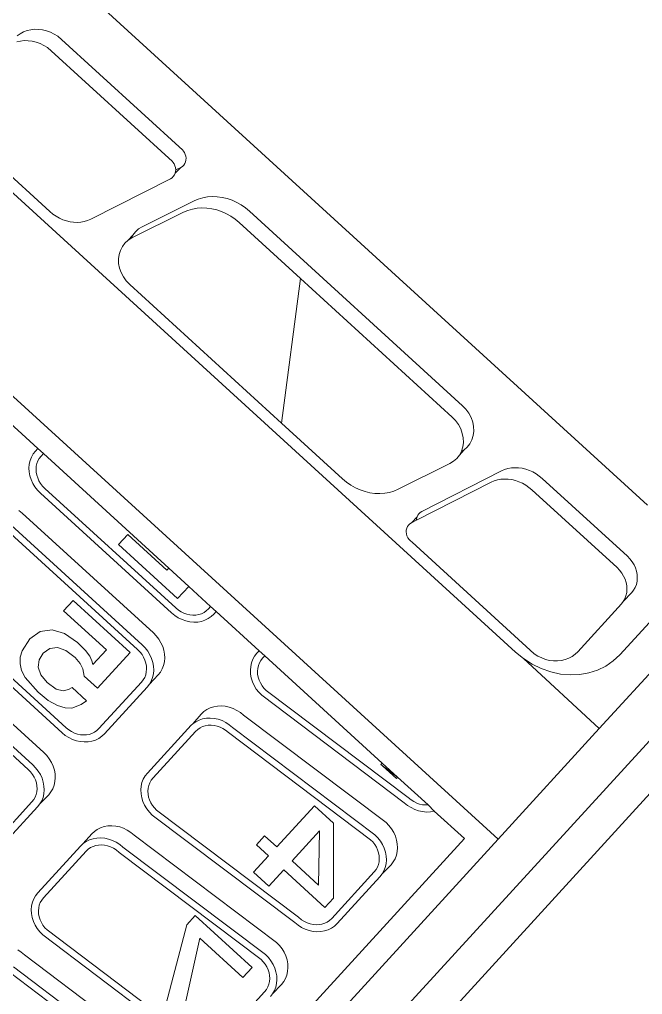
# Model space of a CAD drawing. Header units: metres. Extents: x 750 to 3116, y -341 to 1465.
# Drawn here: x 1563.04196 to 1563.07353, y 34.7967 to 34.84616 of the extents above; entities that cross this region are included whole.
import ezdxf

# ---------------------------------------------------------------- set-up
doc = ezdxf.new("R2010")
doc.units = ezdxf.units.M
doc.layers.add('Furniture', color=44, linetype='Continuous', lineweight=5)

# ---------------------------------------------------------------- blocks, each defined once
blk = doc.blocks.new('Shop counter')
at = {"layer": 'Furniture'}
for p, q in [((11493453.182913, 4446048.153445), (11493453.085631, 4446048.153456)), ((11493453.075185, 4446048.151632), (11493453.181343, 4446048.151632)), ((11493453.075198, 4446048.149341), (11493453.106918, 4446048.149341)), ((11493453.106918, 4446048.149341), (11493453.106918, 4446048.100417)), ((11493453.106918, 4446048.149341), (11493453.114523, 4446048.149341)), ((11493453.114523, 4446048.149341), (11493453.114552, 4446048.144114)), ((11493453.114523, 4446048.149341), (11493453.15628, 4446048.149341)), ((11493453.10581, 4446048.148062), (11493453.075195, 4446048.148062)), ((11493453.10581, 4446048.148062), (11493453.105782, 4446048.14599)), ((11493453.117529, 4446048.147552), (11493453.117086, 4446048.14745)), ((11493453.117981, 4446048.147586), (11493453.117529, 4446048.147552)), ((11493453.117981, 4446048.147586), (11493453.15628, 4446048.147586)), ((11493453.116657, 4446048.147282), (11493453.116252, 4446048.147051)), ((11493453.117086, 4446048.14745), (11493453.116657, 4446048.147282)), ((11493453.115876, 4446048.146761), (11493453.115536, 4446048.146417)), ((11493453.116252, 4446048.147051), (11493453.115876, 4446048.146761)), ((11493453.09324, 4446048.146208), (11493453.093424, 4446048.146194)), ((11493453.093424, 4446048.146194), (11493453.094073, 4446048.146208)), ((11493453.093424, 4446048.146194), (11493453.093604, 4446048.146152)), ((11493453.093604, 4446048.146152), (11493453.093778, 4446048.146084)), ((11493453.093778, 4446048.146084), (11493453.093943, 4446048.14599)), ((11493453.094073, 4446048.146208), (11493453.094257, 4446048.146194)), ((11493453.094257, 4446048.146194), (11493453.094437, 4446048.146152)), ((11493453.094437, 4446048.146152), (11493453.094611, 4446048.146084)), ((11493453.094611, 4446048.146084), (11493453.094776, 4446048.14599)), ((11493453.097552, 4446048.14599), (11493453.097717, 4446048.146084)), ((11493453.097717, 4446048.146084), (11493453.097891, 4446048.146152)), ((11493453.097891, 4446048.146152), (11493453.098072, 4446048.146194)), ((11493453.098072, 4446048.146194), (11493453.098255, 4446048.146208)), ((11493453.098255, 4446048.146208), (11493453.10147, 4446048.146208)), ((11493453.10147, 4446048.146208), (11493453.101654, 4446048.146194)), ((11493453.101654, 4446048.146194), (11493453.102304, 4446048.146208)), ((11493453.101654, 4446048.146194), (11493453.101834, 4446048.146152)), ((11493453.101834, 4446048.146152), (11493453.102009, 4446048.146084)), ((11493453.102009, 4446048.146084), (11493453.102174, 4446048.14599)), ((11493453.102304, 4446048.146208), (11493453.102487, 4446048.146194)), ((11493453.102487, 4446048.146194), (11493453.102668, 4446048.146152)), ((11493453.102668, 4446048.146152), (11493453.102842, 4446048.146084)), ((11493453.102842, 4446048.146084), (11493453.103007, 4446048.14599)), ((11493453.115536, 4446048.146417), (11493453.115237, 4446048.146024)), ((11493453.090036, 4446048.145825), (11493453.093229, 4446048.145825)), ((11493453.09338, 4446048.145813), (11493453.093229, 4446048.145825)), ((11493453.093518, 4446048.145782), (11493453.09338, 4446048.145813)), ((11493453.093651, 4446048.14573), (11493453.093518, 4446048.145782)), ((11493453.093777, 4446048.145658), (11493453.093651, 4446048.14573)), ((11493453.093894, 4446048.145568), (11493453.093777, 4446048.145658)), ((11493453.093943, 4446048.14599), (11493453.094096, 4446048.145872)), ((11493453.094096, 4446048.145872), (11493453.094234, 4446048.145732)), ((11493453.094234, 4446048.145732), (11493453.094356, 4446048.145572)), ((11493453.094776, 4446048.14599), (11493453.094929, 4446048.145872)), ((11493453.094929, 4446048.145872), (11493453.095068, 4446048.145732)), ((11493453.095068, 4446048.145732), (11493453.095189, 4446048.145572)), ((11493453.097139, 4446048.145572), (11493453.097261, 4446048.145732)), ((11493453.097261, 4446048.145732), (11493453.097399, 4446048.145872)), ((11493453.097399, 4446048.145872), (11493453.097552, 4446048.14599)), ((11493453.097718, 4446048.145658), (11493453.097601, 4446048.145568)), ((11493453.097844, 4446048.14573), (11493453.097718, 4446048.145658)), ((11493453.097977, 4446048.145782), (11493453.097844, 4446048.14573)), ((11493453.098115, 4446048.145813), (11493453.097977, 4446048.145782)), ((11493453.098266, 4446048.145825), (11493453.098115, 4446048.145813)), ((11493453.10146, 4446048.145825), (11493453.098266, 4446048.145825)), ((11493453.101611, 4446048.145813), (11493453.10146, 4446048.145825)), ((11493453.101748, 4446048.145782), (11493453.101611, 4446048.145813)), ((11493453.101881, 4446048.14573), (11493453.101748, 4446048.145782)), ((11493453.102007, 4446048.145658), (11493453.101881, 4446048.14573)), ((11493453.102124, 4446048.145568), (11493453.102007, 4446048.145658)), ((11493453.102174, 4446048.14599), (11493453.102326, 4446048.145872)), ((11493453.102326, 4446048.145872), (11493453.102465, 4446048.145732)), ((11493453.102465, 4446048.145732), (11493453.102586, 4446048.145572)), ((11493453.103007, 4446048.14599), (11493453.10316, 4446048.145872)), ((11493453.10316, 4446048.145872), (11493453.103298, 4446048.145732)), ((11493453.103298, 4446048.145732), (11493453.103419, 4446048.145572)), ((11493453.10537, 4446048.145572), (11493453.105491, 4446048.145732)), ((11493453.105491, 4446048.145732), (11493453.10563, 4446048.145872)), ((11493453.10563, 4446048.145872), (11493453.105782, 4446048.14599)), ((11493453.105782, 4446048.14599), (11493453.10581, 4446048.146006)), ((11493453.105782, 4446048.14599), (11493453.10581, 4446048.145546)), ((11493453.114986, 4446048.14559), (11493453.114786, 4446048.145121)), ((11493453.115237, 4446048.146024), (11493453.114986, 4446048.14559)), ((11493453.11578, 4446048.145596), (11493453.115631, 4446048.145466)), ((11493453.115941, 4446048.145706), (11493453.11578, 4446048.145596)), ((11493453.116112, 4446048.145792), (11493453.115941, 4446048.145706)), ((11493453.116291, 4446048.145855), (11493453.116112, 4446048.145792)), ((11493453.116475, 4446048.145893), (11493453.116291, 4446048.145855)), ((11493453.116661, 4446048.145906), (11493453.116475, 4446048.145893)), ((11493453.116661, 4446048.145906), (11493453.119943, 4446048.145906)), ((11493453.119943, 4446048.145906), (11493453.120101, 4446048.145894)), ((11493453.120721, 4446048.145906), (11493453.120101, 4446048.145894)), ((11493453.120101, 4446048.145894), (11493453.120258, 4446048.145858)), ((11493453.120258, 4446048.145858), (11493453.120408, 4446048.145799)), ((11493453.120408, 4446048.145799), (11493453.120551, 4446048.145717)), ((11493453.120551, 4446048.145717), (11493453.120684, 4446048.145615)), ((11493453.120684, 4446048.145615), (11493453.120803, 4446048.145494)), ((11493453.120721, 4446048.145906), (11493453.12088, 4446048.145894)), ((11493453.12088, 4446048.145894), (11493453.121036, 4446048.145858)), ((11493453.121036, 4446048.145858), (11493453.121187, 4446048.145799)), ((11493453.121187, 4446048.145799), (11493453.12133, 4446048.145717)), ((11493453.12133, 4446048.145717), (11493453.121462, 4446048.145615)), ((11493453.121462, 4446048.145615), (11493453.121582, 4446048.145494)), ((11493453.093999, 4446048.145461), (11493453.093894, 4446048.145568)), ((11493453.094092, 4446048.145339), (11493453.093999, 4446048.145461)), ((11493453.09417, 4446048.145204), (11493453.094092, 4446048.145339)), ((11493453.094232, 4446048.145059), (11493453.09417, 4446048.145204)), ((11493453.094356, 4446048.145572), (11493453.094458, 4446048.145396)), ((11493453.094458, 4446048.145396), (11493453.094539, 4446048.145205)), ((11493453.094539, 4446048.145205), (11493453.094598, 4446048.145004)), ((11493453.095189, 4446048.145572), (11493453.095291, 4446048.145396)), ((11493453.095291, 4446048.145396), (11493453.095372, 4446048.145205)), ((11493453.095372, 4446048.145205), (11493453.095432, 4446048.145004)), ((11493453.096897, 4446048.145004), (11493453.096956, 4446048.145205)), ((11493453.096956, 4446048.145205), (11493453.097037, 4446048.145396)), ((11493453.097037, 4446048.145396), (11493453.097139, 4446048.145572)), ((11493453.097325, 4446048.145204), (11493453.097263, 4446048.145059)), ((11493453.097403, 4446048.145339), (11493453.097325, 4446048.145204)), ((11493453.097496, 4446048.145461), (11493453.097403, 4446048.145339)), ((11493453.097601, 4446048.145568), (11493453.097496, 4446048.145461)), ((11493453.098446, 4446048.145201), (11493453.099092, 4446048.145201)), ((11493453.098446, 4446048.142377), (11493453.098446, 4446048.145201)), ((11493453.099092, 4446048.145201), (11493453.101899, 4446048.142634)), ((11493453.10223, 4446048.145461), (11493453.102124, 4446048.145568)), ((11493453.102322, 4446048.145339), (11493453.10223, 4446048.145461)), ((11493453.1024, 4446048.145204), (11493453.102322, 4446048.145339)), ((11493453.102463, 4446048.145059), (11493453.1024, 4446048.145204)), ((11493453.102586, 4446048.145572), (11493453.102688, 4446048.145396)), ((11493453.102688, 4446048.145396), (11493453.10277, 4446048.145205)), ((11493453.10277, 4446048.145205), (11493453.102829, 4446048.145004)), ((11493453.103419, 4446048.145572), (11493453.103522, 4446048.145396)), ((11493453.103522, 4446048.145396), (11493453.103603, 4446048.145205)), ((11493453.103603, 4446048.145205), (11493453.103662, 4446048.145004)), ((11493453.105127, 4446048.145004), (11493453.105186, 4446048.145205)), ((11493453.105186, 4446048.145205), (11493453.105268, 4446048.145396)), ((11493453.105268, 4446048.145396), (11493453.10537, 4446048.145572)), ((11493453.105556, 4446048.145204), (11493453.105493, 4446048.145059)), ((11493453.105634, 4446048.145339), (11493453.105556, 4446048.145204)), ((11493453.105726, 4446048.145461), (11493453.105634, 4446048.145339)), ((11493453.10581, 4446048.145546), (11493453.105726, 4446048.145461)), ((11493453.10581, 4446048.145546), (11493453.10581, 4446048.14346)), ((11493453.114786, 4446048.145121), (11493453.114641, 4446048.144627)), ((11493453.115379, 4446048.145149), (11493453.115278, 4446048.144967)), ((11493453.115497, 4446048.145316), (11493453.115379, 4446048.145149)), ((11493453.115631, 4446048.145466), (11493453.115497, 4446048.145316)), ((11493453.120803, 4446048.145494), (11493453.120908, 4446048.145356)), ((11493453.120908, 4446048.145356), (11493453.120997, 4446048.145203)), ((11493453.120997, 4446048.145203), (11493453.121067, 4446048.145038)), ((11493453.121582, 4446048.145494), (11493453.121687, 4446048.145356)), ((11493453.121687, 4446048.145356), (11493453.121776, 4446048.145203)), ((11493453.121776, 4446048.145203), (11493453.121846, 4446048.145038)), ((11493453.085236, 4446048.135611), (11493453.086083, 4446048.144592)), ((11493453.086416, 4446048.144584), (11493453.085567, 4446048.135578)), ((11493453.087249, 4446048.144584), (11493453.0864, 4446048.135578)), ((11493453.087769, 4446048.135578), (11493453.088618, 4446048.144584)), ((11493453.093467, 4446048.135611), (11493453.094313, 4446048.144592)), ((11493453.094646, 4446048.144584), (11493453.093797, 4446048.135578)), ((11493453.094277, 4446048.144905), (11493453.094232, 4446048.145059)), ((11493453.094305, 4446048.144746), (11493453.094277, 4446048.144905)), ((11493453.094313, 4446048.144592), (11493453.094305, 4446048.144746)), ((11493453.094598, 4446048.145004), (11493453.094634, 4446048.144796)), ((11493453.095479, 4446048.144584), (11493453.094631, 4446048.135578)), ((11493453.094634, 4446048.144796), (11493453.094646, 4446048.144584)), ((11493453.095432, 4446048.145004), (11493453.095467, 4446048.144796)), ((11493453.095467, 4446048.144796), (11493453.095479, 4446048.144584)), ((11493453.096, 4446048.135578), (11493453.096849, 4446048.144584)), ((11493453.096849, 4446048.144584), (11493453.096861, 4446048.144796)), ((11493453.096861, 4446048.144796), (11493453.096897, 4446048.145004)), ((11493453.09719, 4446048.144746), (11493453.097179, 4446048.144551)), ((11493453.097218, 4446048.144905), (11493453.09719, 4446048.144746)), ((11493453.097263, 4446048.145059), (11493453.097218, 4446048.144905)), ((11493453.101697, 4446048.135611), (11493453.102544, 4446048.144592)), ((11493453.102877, 4446048.144584), (11493453.102028, 4446048.135578)), ((11493453.102508, 4446048.144905), (11493453.102463, 4446048.145059)), ((11493453.102535, 4446048.144746), (11493453.102508, 4446048.144905)), ((11493453.102544, 4446048.144592), (11493453.102535, 4446048.144746)), ((11493453.102829, 4446048.145004), (11493453.102865, 4446048.144796)), ((11493453.10371, 4446048.144584), (11493453.102861, 4446048.135578)), ((11493453.102865, 4446048.144796), (11493453.102877, 4446048.144584)), ((11493453.103662, 4446048.145004), (11493453.103698, 4446048.144796)), ((11493453.103698, 4446048.144796), (11493453.10371, 4446048.144584)), ((11493453.10423, 4446048.135578), (11493453.105079, 4446048.144584)), ((11493453.105079, 4446048.144584), (11493453.105091, 4446048.144796)), ((11493453.105091, 4446048.144796), (11493453.105127, 4446048.145004)), ((11493453.105421, 4446048.144746), (11493453.10541, 4446048.144551)), ((11493453.105448, 4446048.144905), (11493453.105421, 4446048.144746)), ((11493453.105493, 4446048.145059), (11493453.105448, 4446048.144905)), ((11493453.114641, 4446048.144627), (11493453.114552, 4446048.144114)), ((11493453.115197, 4446048.144773), (11493453.115136, 4446048.144569)), ((11493453.115278, 4446048.144967), (11493453.115197, 4446048.144773)), ((11493453.121067, 4446048.145038), (11493453.121118, 4446048.144864)), ((11493453.121118, 4446048.144864), (11493453.12115, 4446048.144684)), ((11493453.12115, 4446048.144684), (11493453.12116, 4446048.1445)), ((11493453.121846, 4446048.145038), (11493453.121897, 4446048.144864)), ((11493453.121897, 4446048.144864), (11493453.121928, 4446048.144684)), ((11493453.121928, 4446048.144684), (11493453.121939, 4446048.1445)), ((11493453.088949, 4446048.144551), (11493453.088102, 4446048.135569)), ((11493453.093014, 4446048.141564), (11493453.093014, 4446048.144527)), ((11493453.093014, 4446048.144527), (11493453.093702, 4446048.144527)), ((11493453.093702, 4446048.144527), (11493453.093702, 4446048.140623)), ((11493453.097179, 4446048.144551), (11493453.096333, 4446048.135569)), ((11493453.101136, 4446048.142377), (11493453.099061, 4446048.144186)), ((11493453.099061, 4446048.144186), (11493453.099061, 4446048.142377)), ((11493453.10541, 4446048.144551), (11493453.104563, 4446048.135569)), ((11493453.114552, 4446048.144114), (11493453.114523, 4446048.143593)), ((11493453.115136, 4446048.144569), (11493453.115097, 4446048.144358)), ((11493453.115097, 4446048.135964), (11493453.115097, 4446048.144358)), ((11493453.12116, 4446048.1445), (11493453.12116, 4446048.138655)), ((11493453.121939, 4446048.1445), (11493453.121939, 4446048.138655)), ((11493453.089127, 4446048.143804), (11493453.093014, 4446048.141564)), ((11493453.105716, 4446048.14346), (11493453.10581, 4446048.14346)), ((11493453.105716, 4446048.1425), (11493453.10581, 4446048.14346)), ((11493453.105716, 4446048.1425), (11493453.105716, 4446048.14346)), ((11493453.10581, 4446048.14346), (11493453.10581, 4446048.142397)), ((11493453.114523, 4446048.143593), (11493453.114523, 4446048.106165)), ((11493453.124542, 4446048.143508), (11493453.124542, 4446048.10625)), ((11493453.089127, 4446048.142702), (11493453.093079, 4446048.140623)), ((11493453.101899, 4446048.142634), (11493453.101899, 4446048.141326)), ((11493453.097324, 4446048.142377), (11493453.098446, 4446048.142377)), ((11493453.097324, 4446048.141326), (11493453.097324, 4446048.142377)), ((11493453.099061, 4446048.142377), (11493453.101136, 4446048.142377)), ((11493453.105716, 4446048.142397), (11493453.105716, 4446048.1425)), ((11493453.10581, 4446048.142397), (11493453.105716, 4446048.142397)), ((11493453.10581, 4446048.142397), (11493453.10581, 4446048.134337)), ((11493453.098446, 4446048.141326), (11493453.097324, 4446048.141326)), ((11493453.098446, 4446048.140494), (11493453.098446, 4446048.141326)), ((11493453.101899, 4446048.141326), (11493453.099061, 4446048.141326)), ((11493453.099061, 4446048.141326), (11493453.099061, 4446048.140494)), ((11493453.093702, 4446048.140623), (11493453.093079, 4446048.140623)), ((11493453.099061, 4446048.140494), (11493453.098446, 4446048.140494)), ((11493453.12116, 4446048.138655), (11493453.121151, 4446048.138459)), ((11493453.121939, 4446048.138655), (11493453.12193, 4446048.138459)), ((11493453.121125, 4446048.138265), (11493453.121081, 4446048.138076)), ((11493453.121151, 4446048.138459), (11493453.121125, 4446048.138265)), ((11493453.121904, 4446048.138265), (11493453.12186, 4446048.138076)), ((11493453.12193, 4446048.138459), (11493453.121904, 4446048.138265)), ((11493453.120944, 4446048.137718), (11493453.120853, 4446048.137553)), ((11493453.121021, 4446048.137893), (11493453.120944, 4446048.137718)), ((11493453.121081, 4446048.138076), (11493453.121021, 4446048.137893)), ((11493453.121723, 4446048.137718), (11493453.121631, 4446048.137553)), ((11493453.1218, 4446048.137893), (11493453.121723, 4446048.137718)), ((11493453.12186, 4446048.138076), (11493453.1218, 4446048.137893)), ((11493453.120627, 4446048.137261), (11493453.120496, 4446048.137137)), ((11493453.120747, 4446048.1374), (11493453.120627, 4446048.137261)), ((11493453.120853, 4446048.137553), (11493453.120747, 4446048.1374)), ((11493453.121406, 4446048.137261), (11493453.121275, 4446048.137137)), ((11493453.121525, 4446048.1374), (11493453.121406, 4446048.137261)), ((11493453.121631, 4446048.137553), (11493453.121525, 4446048.1374)), ((11493453.116077, 4446048.135378), (11493453.120046, 4446048.136866)), ((11493453.116583, 4446048.135275), (11493453.120825, 4446048.136866)), ((11493453.120204, 4446048.136938), (11493453.120046, 4446048.136866)), ((11493453.120355, 4446048.137029), (11493453.120204, 4446048.136938)), ((11493453.120496, 4446048.137137), (11493453.120355, 4446048.137029)), ((11493453.120983, 4446048.136938), (11493453.120825, 4446048.136866)), ((11493453.121133, 4446048.137029), (11493453.120983, 4446048.136938)), ((11493453.121275, 4446048.137137), (11493453.121133, 4446048.137029)), ((11493453.115097, 4446048.135964), (11493453.11509, 4446048.135858)), ((11493453.11509, 4446048.135858), (11493453.1151, 4446048.135752)), ((11493453.1151, 4446048.135752), (11493453.115125, 4446048.135649)), ((11493453.086388, 4446048.135366), (11493453.086352, 4446048.135157)), ((11493453.0864, 4446048.135578), (11493453.086388, 4446048.135366)), ((11493453.087782, 4446048.135366), (11493453.087769, 4446048.135578)), ((11493453.087817, 4446048.135157), (11493453.087782, 4446048.135366)), ((11493453.088102, 4446048.135569), (11493453.088111, 4446048.135416)), ((11493453.088111, 4446048.135416), (11493453.088138, 4446048.135257)), ((11493453.088138, 4446048.135257), (11493453.088184, 4446048.135103)), ((11493453.093383, 4446048.135103), (11493453.093428, 4446048.135257)), ((11493453.093428, 4446048.135257), (11493453.093456, 4446048.135416)), ((11493453.093456, 4446048.135416), (11493453.093467, 4446048.135611)), ((11493453.093785, 4446048.135366), (11493453.093749, 4446048.135157)), ((11493453.093797, 4446048.135578), (11493453.093785, 4446048.135366)), ((11493453.094618, 4446048.135366), (11493453.094583, 4446048.135157)), ((11493453.094631, 4446048.135578), (11493453.094618, 4446048.135366)), ((11493453.096012, 4446048.135366), (11493453.096, 4446048.135578)), ((11493453.096048, 4446048.135157), (11493453.096012, 4446048.135366)), ((11493453.096333, 4446048.135569), (11493453.096341, 4446048.135416)), ((11493453.096341, 4446048.135416), (11493453.096369, 4446048.135257)), ((11493453.096369, 4446048.135257), (11493453.096414, 4446048.135103)), ((11493453.101614, 4446048.135103), (11493453.101659, 4446048.135257)), ((11493453.101659, 4446048.135257), (11493453.101686, 4446048.135416)), ((11493453.101686, 4446048.135416), (11493453.101697, 4446048.135611)), ((11493453.102016, 4446048.135366), (11493453.10198, 4446048.135157)), ((11493453.102028, 4446048.135578), (11493453.102016, 4446048.135366)), ((11493453.102849, 4446048.135366), (11493453.102813, 4446048.135157)), ((11493453.102861, 4446048.135578), (11493453.102849, 4446048.135366)), ((11493453.104242, 4446048.135366), (11493453.10423, 4446048.135578)), ((11493453.104278, 4446048.135157), (11493453.104242, 4446048.135366)), ((11493453.104563, 4446048.135569), (11493453.104572, 4446048.135416)), ((11493453.104572, 4446048.135416), (11493453.104599, 4446048.135257)), ((11493453.104599, 4446048.135257), (11493453.104644, 4446048.135103)), ((11493453.115125, 4446048.135649), (11493453.115164, 4446048.135553)), ((11493453.115164, 4446048.135553), (11493453.115218, 4446048.135465)), ((11493453.115218, 4446048.135465), (11493453.115283, 4446048.13539)), ((11493453.115283, 4446048.13539), (11493453.115358, 4446048.135329)), ((11493453.115358, 4446048.135329), (11493453.115442, 4446048.135283)), ((11493453.115442, 4446048.135283), (11493453.115531, 4446048.135254)), ((11493453.115531, 4446048.135254), (11493453.115622, 4446048.135243)), ((11493453.115622, 4446048.135243), (11493453.115715, 4446048.13525)), ((11493453.115715, 4446048.13525), (11493453.115804, 4446048.135275)), ((11493453.115804, 4446048.135275), (11493453.116077, 4446048.135378)), ((11493453.11622, 4446048.135283), (11493453.115804, 4446048.135275)), ((11493453.116077, 4446048.135378), (11493453.116137, 4446048.135329)), ((11493453.116137, 4446048.135329), (11493453.11622, 4446048.135283)), ((11493453.11622, 4446048.135283), (11493453.116309, 4446048.135254)), ((11493453.116309, 4446048.135254), (11493453.116401, 4446048.135243)), ((11493453.116401, 4446048.135243), (11493453.116493, 4446048.13525)), ((11493453.116493, 4446048.13525), (11493453.116583, 4446048.135275)), ((11493453.087877, 4446048.134956), (11493453.087817, 4446048.135157)), ((11493453.087958, 4446048.134766), (11493453.087877, 4446048.134956)), ((11493453.08806, 4446048.134589), (11493453.087958, 4446048.134766)), ((11493453.088184, 4446048.135103), (11493453.088246, 4446048.134958)), ((11493453.088246, 4446048.134958), (11493453.088324, 4446048.134823)), ((11493453.088324, 4446048.134823), (11493453.088416, 4446048.134701)), ((11493453.088416, 4446048.134701), (11493453.088522, 4446048.134594)), ((11493453.093045, 4446048.134594), (11493453.09315, 4446048.134701)), ((11493453.09315, 4446048.134701), (11493453.093243, 4446048.134823)), ((11493453.093243, 4446048.134823), (11493453.093321, 4446048.134958)), ((11493453.093321, 4446048.134958), (11493453.093383, 4446048.135103)), ((11493453.093609, 4446048.134766), (11493453.093507, 4446048.134589)), ((11493453.09369, 4446048.134956), (11493453.093609, 4446048.134766)), ((11493453.093749, 4446048.135157), (11493453.09369, 4446048.134956)), ((11493453.094442, 4446048.134766), (11493453.09434, 4446048.134589)), ((11493453.094523, 4446048.134956), (11493453.094442, 4446048.134766)), ((11493453.094583, 4446048.135157), (11493453.094523, 4446048.134956)), ((11493453.096107, 4446048.134956), (11493453.096048, 4446048.135157)), ((11493453.096188, 4446048.134766), (11493453.096107, 4446048.134956)), ((11493453.096291, 4446048.134589), (11493453.096188, 4446048.134766)), ((11493453.096414, 4446048.135103), (11493453.096476, 4446048.134958)), ((11493453.096476, 4446048.134958), (11493453.096554, 4446048.134823)), ((11493453.096554, 4446048.134823), (11493453.096647, 4446048.134701)), ((11493453.096647, 4446048.134701), (11493453.096752, 4446048.134594)), ((11493453.101275, 4446048.134594), (11493453.101381, 4446048.134701)), ((11493453.101381, 4446048.134701), (11493453.101473, 4446048.134823)), ((11493453.101473, 4446048.134823), (11493453.101551, 4446048.134958)), ((11493453.101551, 4446048.134958), (11493453.101614, 4446048.135103)), ((11493453.101839, 4446048.134766), (11493453.101737, 4446048.134589)), ((11493453.101921, 4446048.134956), (11493453.101839, 4446048.134766)), ((11493453.10198, 4446048.135157), (11493453.101921, 4446048.134956)), ((11493453.102673, 4446048.134766), (11493453.10257, 4446048.134589)), ((11493453.102754, 4446048.134956), (11493453.102673, 4446048.134766)), ((11493453.102813, 4446048.135157), (11493453.102754, 4446048.134956)), ((11493453.104337, 4446048.134956), (11493453.104278, 4446048.135157)), ((11493453.104419, 4446048.134766), (11493453.104337, 4446048.134956)), ((11493453.104521, 4446048.134589), (11493453.104419, 4446048.134766)), ((11493453.104644, 4446048.135103), (11493453.104707, 4446048.134958)), ((11493453.104707, 4446048.134958), (11493453.104785, 4446048.134823)), ((11493453.104785, 4446048.134823), (11493453.104877, 4446048.134701)), ((11493453.104877, 4446048.134701), (11493453.104983, 4446048.134594)), ((11493453.119343, 4446048.134688), (11493453.119554, 4446048.134749)), ((11493453.119554, 4446048.134749), (11493453.119771, 4446048.134771)), ((11493453.119771, 4446048.134771), (11493453.119987, 4446048.134753)), ((11493453.120333, 4446048.134749), (11493453.119987, 4446048.134753)), ((11493453.119987, 4446048.134753), (11493453.120199, 4446048.134696)), ((11493453.120199, 4446048.134696), (11493453.120333, 4446048.134749)), ((11493453.120199, 4446048.134696), (11493453.1204, 4446048.134602)), ((11493453.120333, 4446048.134749), (11493453.120549, 4446048.134771)), ((11493453.120549, 4446048.134771), (11493453.120766, 4446048.134753)), ((11493453.120766, 4446048.134753), (11493453.120978, 4446048.134696)), ((11493453.120978, 4446048.134696), (11493453.121179, 4446048.134602)), ((11493453.088181, 4446048.134429), (11493453.08806, 4446048.134589)), ((11493453.08832, 4446048.134289), (11493453.088181, 4446048.134429)), ((11493453.088473, 4446048.134171), (11493453.08832, 4446048.134289)), ((11493453.088522, 4446048.134594), (11493453.088639, 4446048.134504)), ((11493453.088639, 4446048.134504), (11493453.088765, 4446048.134432)), ((11493453.088765, 4446048.134432), (11493453.088898, 4446048.13438)), ((11493453.088898, 4446048.13438), (11493453.089036, 4446048.134348)), ((11493453.089036, 4446048.134348), (11493453.089187, 4446048.134337)), ((11493453.089187, 4446048.134337), (11493453.09238, 4446048.134337)), ((11493453.09238, 4446048.134337), (11493453.092531, 4446048.134348)), ((11493453.092531, 4446048.134348), (11493453.092669, 4446048.13438)), ((11493453.092669, 4446048.13438), (11493453.092802, 4446048.134432)), ((11493453.092802, 4446048.134432), (11493453.092928, 4446048.134504)), ((11493453.092928, 4446048.134504), (11493453.093045, 4446048.134594)), ((11493453.093247, 4446048.134289), (11493453.093094, 4446048.134171)), ((11493453.093385, 4446048.134429), (11493453.093247, 4446048.134289)), ((11493453.093507, 4446048.134589), (11493453.093385, 4446048.134429)), ((11493453.09408, 4446048.134289), (11493453.093927, 4446048.134171)), ((11493453.094219, 4446048.134429), (11493453.09408, 4446048.134289)), ((11493453.09434, 4446048.134589), (11493453.094219, 4446048.134429)), ((11493453.096412, 4446048.134429), (11493453.096291, 4446048.134589)), ((11493453.09655, 4446048.134289), (11493453.096412, 4446048.134429)), ((11493453.096703, 4446048.134171), (11493453.09655, 4446048.134289)), ((11493453.096752, 4446048.134594), (11493453.096869, 4446048.134504)), ((11493453.096869, 4446048.134504), (11493453.096995, 4446048.134432)), ((11493453.096995, 4446048.134432), (11493453.097128, 4446048.13438)), ((11493453.097128, 4446048.13438), (11493453.097266, 4446048.134348)), ((11493453.097266, 4446048.134348), (11493453.097417, 4446048.134337)), ((11493453.097417, 4446048.134337), (11493453.100611, 4446048.134337)), ((11493453.100611, 4446048.134337), (11493453.100762, 4446048.134348)), ((11493453.100762, 4446048.134348), (11493453.100899, 4446048.13438)), ((11493453.100899, 4446048.13438), (11493453.101032, 4446048.134432)), ((11493453.101032, 4446048.134432), (11493453.101158, 4446048.134504)), ((11493453.101158, 4446048.134504), (11493453.101275, 4446048.134594)), ((11493453.101478, 4446048.134289), (11493453.101325, 4446048.134171)), ((11493453.101616, 4446048.134429), (11493453.101478, 4446048.134289)), ((11493453.101737, 4446048.134589), (11493453.101616, 4446048.134429)), ((11493453.102311, 4446048.134289), (11493453.102158, 4446048.134171)), ((11493453.102449, 4446048.134429), (11493453.102311, 4446048.134289)), ((11493453.10257, 4446048.134589), (11493453.102449, 4446048.134429)), ((11493453.104642, 4446048.134429), (11493453.104521, 4446048.134589)), ((11493453.104781, 4446048.134289), (11493453.104642, 4446048.134429)), ((11493453.104933, 4446048.134171), (11493453.104781, 4446048.134289)), ((11493453.104983, 4446048.134594), (11493453.1051, 4446048.134504)), ((11493453.1051, 4446048.134504), (11493453.105226, 4446048.134432)), ((11493453.105226, 4446048.134432), (11493453.105359, 4446048.13438)), ((11493453.105359, 4446048.13438), (11493453.105496, 4446048.134348)), ((11493453.105496, 4446048.134348), (11493453.105647, 4446048.134337)), ((11493453.105647, 4446048.134337), (11493453.10581, 4446048.134337)), ((11493453.10581, 4446048.134337), (11493453.10581, 4446048.133954)), ((11493453.116612, 4446048.13363), (11493453.119343, 4446048.134688)), ((11493453.1204, 4446048.134602), (11493453.120586, 4446048.134472)), ((11493453.120586, 4446048.134472), (11493453.120752, 4446048.134309)), ((11493453.120752, 4446048.134309), (11493453.120894, 4446048.134119)), ((11493453.121179, 4446048.134602), (11493453.121365, 4446048.134472)), ((11493453.121365, 4446048.134472), (11493453.121531, 4446048.134309)), ((11493453.121531, 4446048.134309), (11493453.121673, 4446048.134119)), ((11493453.088638, 4446048.134077), (11493453.088473, 4446048.134171)), ((11493453.088812, 4446048.134009), (11493453.088638, 4446048.134077)), ((11493453.088992, 4446048.133968), (11493453.088812, 4446048.134009)), ((11493453.089176, 4446048.133954), (11493453.088992, 4446048.133968)), ((11493453.092391, 4446048.133954), (11493453.089176, 4446048.133954)), ((11493453.092575, 4446048.133968), (11493453.092391, 4446048.133954)), ((11493453.092755, 4446048.134009), (11493453.092575, 4446048.133968)), ((11493453.093224, 4446048.133954), (11493453.092575, 4446048.133968)), ((11493453.092929, 4446048.134077), (11493453.092755, 4446048.134009)), ((11493453.093094, 4446048.134171), (11493453.092929, 4446048.134077)), ((11493453.093408, 4446048.133968), (11493453.093224, 4446048.133954)), ((11493453.093588, 4446048.134009), (11493453.093408, 4446048.133968)), ((11493453.093762, 4446048.134077), (11493453.093588, 4446048.134009)), ((11493453.093927, 4446048.134171), (11493453.093762, 4446048.134077)), ((11493453.096868, 4446048.134077), (11493453.096703, 4446048.134171)), ((11493453.097042, 4446048.134009), (11493453.096868, 4446048.134077)), ((11493453.097223, 4446048.133968), (11493453.097042, 4446048.134009)), ((11493453.097406, 4446048.133954), (11493453.097223, 4446048.133968)), ((11493453.100696, 4446048.133954), (11493453.097406, 4446048.133954)), ((11493453.100805, 4446048.133968), (11493453.100696, 4446048.133954)), ((11493453.100985, 4446048.134009), (11493453.100805, 4446048.133968)), ((11493453.101455, 4446048.133954), (11493453.100805, 4446048.133968)), ((11493453.10116, 4446048.134077), (11493453.100985, 4446048.134009)), ((11493453.101325, 4446048.134171), (11493453.10116, 4446048.134077)), ((11493453.101638, 4446048.133968), (11493453.101455, 4446048.133954)), ((11493453.101819, 4446048.134009), (11493453.101638, 4446048.133968)), ((11493453.101993, 4446048.134077), (11493453.101819, 4446048.134009)), ((11493453.102158, 4446048.134171), (11493453.101993, 4446048.134077)), ((11493453.105098, 4446048.134077), (11493453.104933, 4446048.134171)), ((11493453.105273, 4446048.134009), (11493453.105098, 4446048.134077)), ((11493453.105453, 4446048.133968), (11493453.105273, 4446048.134009)), ((11493453.105637, 4446048.133954), (11493453.105453, 4446048.133968)), ((11493453.10581, 4446048.133954), (11493453.105637, 4446048.133954)), ((11493453.10581, 4446048.133954), (11493453.10581, 4446048.131006)), ((11493453.120894, 4446048.134119), (11493453.121008, 4446048.133905)), ((11493453.121008, 4446048.133905), (11493453.121092, 4446048.133674)), ((11493453.121673, 4446048.134119), (11493453.121787, 4446048.133905)), ((11493453.121787, 4446048.133905), (11493453.121871, 4446048.133674)), ((11493453.116, 4446048.133262), (11493453.115821, 4446048.133093)), ((11493453.116192, 4446048.133409), (11493453.116, 4446048.133262)), ((11493453.116397, 4446048.133532), (11493453.116192, 4446048.133409)), ((11493453.116612, 4446048.13363), (11493453.116397, 4446048.133532)), ((11493453.121092, 4446048.133674), (11493453.121143, 4446048.13343)), ((11493453.121143, 4446048.13343), (11493453.12116, 4446048.13318)), ((11493453.121871, 4446048.133674), (11493453.121922, 4446048.13343)), ((11493453.121922, 4446048.13343), (11493453.121939, 4446048.13318)), ((11493453.115659, 4446048.132903), (11493453.115515, 4446048.132695)), ((11493453.115821, 4446048.133093), (11493453.115659, 4446048.132903)), ((11493453.12116, 4446048.13318), (11493453.12116, 4446048.12276)), ((11493453.121939, 4446048.118561), (11493453.121939, 4446048.13318)), ((11493453.115286, 4446048.132233), (11493453.115204, 4446048.131984)), ((11493453.11539, 4446048.132471), (11493453.115286, 4446048.132233)), ((11493453.115515, 4446048.132695), (11493453.11539, 4446048.132471)), ((11493453.115145, 4446048.131727), (11493453.115109, 4446048.131463)), ((11493453.115204, 4446048.131984), (11493453.115145, 4446048.131727)), ((11493453.115109, 4446048.131463), (11493453.115097, 4446048.131197)), ((11493453.090009, 4446048.131006), (11493453.092391, 4446048.131006)), ((11493453.092391, 4446048.131006), (11493453.092575, 4446048.130992)), ((11493453.092575, 4446048.130992), (11493453.093224, 4446048.131006)), ((11493453.092575, 4446048.130992), (11493453.092755, 4446048.130951)), ((11493453.092755, 4446048.130951), (11493453.092929, 4446048.130882)), ((11493453.092929, 4446048.130882), (11493453.093094, 4446048.130789)), ((11493453.093094, 4446048.130789), (11493453.093247, 4446048.130671)), ((11493453.093224, 4446048.131006), (11493453.093408, 4446048.130992)), ((11493453.093408, 4446048.130992), (11493453.093588, 4446048.130951)), ((11493453.093588, 4446048.130951), (11493453.093762, 4446048.130882)), ((11493453.093762, 4446048.130882), (11493453.093927, 4446048.130789)), ((11493453.093927, 4446048.130789), (11493453.09408, 4446048.130671)), ((11493453.09655, 4446048.130671), (11493453.096703, 4446048.130789)), ((11493453.096703, 4446048.130789), (11493453.096868, 4446048.130882)), ((11493453.096868, 4446048.130882), (11493453.097042, 4446048.130951)), ((11493453.097042, 4446048.130951), (11493453.097223, 4446048.130992)), ((11493453.097223, 4446048.130992), (11493453.097406, 4446048.131006)), ((11493453.097406, 4446048.131006), (11493453.100621, 4446048.131006)), ((11493453.100621, 4446048.131006), (11493453.100805, 4446048.130992)), ((11493453.100805, 4446048.130992), (11493453.101455, 4446048.131006)), ((11493453.100805, 4446048.130992), (11493453.100985, 4446048.130951)), ((11493453.100985, 4446048.130951), (11493453.10116, 4446048.130882)), ((11493453.10116, 4446048.130882), (11493453.101325, 4446048.130789)), ((11493453.101325, 4446048.130789), (11493453.101478, 4446048.130671)), ((11493453.101455, 4446048.131006), (11493453.101638, 4446048.130992)), ((11493453.101638, 4446048.130992), (11493453.101819, 4446048.130951)), ((11493453.101819, 4446048.130951), (11493453.101993, 4446048.130882)), ((11493453.101993, 4446048.130882), (11493453.102158, 4446048.130789)), ((11493453.102158, 4446048.130789), (11493453.102311, 4446048.130671)), ((11493453.104781, 4446048.130671), (11493453.104933, 4446048.130789)), ((11493453.104933, 4446048.130789), (11493453.105098, 4446048.130882)), ((11493453.105098, 4446048.130882), (11493453.105273, 4446048.130951)), ((11493453.105273, 4446048.130951), (11493453.105453, 4446048.130992)), ((11493453.105453, 4446048.130992), (11493453.105637, 4446048.131006)), ((11493453.105637, 4446048.131006), (11493453.10581, 4446048.131006)), ((11493453.10581, 4446048.131006), (11493453.10581, 4446048.130623)), ((11493453.115097, 4446048.126998), (11493453.115097, 4446048.131197)), ((11493453.09238, 4446048.130623), (11493453.089187, 4446048.130623)), ((11493453.092531, 4446048.130612), (11493453.09238, 4446048.130623)), ((11493453.092669, 4446048.13058), (11493453.092531, 4446048.130612)), ((11493453.092802, 4446048.130528), (11493453.092669, 4446048.13058)), ((11493453.092928, 4446048.130456), (11493453.092802, 4446048.130528)), ((11493453.093045, 4446048.130366), (11493453.092928, 4446048.130456)), ((11493453.09315, 4446048.130259), (11493453.093045, 4446048.130366)), ((11493453.093243, 4446048.130137), (11493453.09315, 4446048.130259)), ((11493453.093247, 4446048.130671), (11493453.093385, 4446048.13053)), ((11493453.093385, 4446048.13053), (11493453.093507, 4446048.130371)), ((11493453.093507, 4446048.130371), (11493453.093609, 4446048.130194)), ((11493453.09408, 4446048.130671), (11493453.094219, 4446048.13053)), ((11493453.094219, 4446048.13053), (11493453.09434, 4446048.130371)), ((11493453.09434, 4446048.130371), (11493453.094442, 4446048.130194)), ((11493453.096188, 4446048.130194), (11493453.096291, 4446048.130371)), ((11493453.096291, 4446048.130371), (11493453.096412, 4446048.13053)), ((11493453.096412, 4446048.13053), (11493453.09655, 4446048.130671)), ((11493453.096647, 4446048.130259), (11493453.096554, 4446048.130137)), ((11493453.096752, 4446048.130366), (11493453.096647, 4446048.130259)), ((11493453.096869, 4446048.130456), (11493453.096752, 4446048.130366)), ((11493453.096995, 4446048.130528), (11493453.096869, 4446048.130456)), ((11493453.097128, 4446048.13058), (11493453.096995, 4446048.130528)), ((11493453.097266, 4446048.130612), (11493453.097128, 4446048.13058)), ((11493453.097417, 4446048.130623), (11493453.097266, 4446048.130612)), ((11493453.100611, 4446048.130623), (11493453.097417, 4446048.130623)), ((11493453.100762, 4446048.130612), (11493453.100611, 4446048.130623)), ((11493453.100899, 4446048.13058), (11493453.100762, 4446048.130612)), ((11493453.101032, 4446048.130528), (11493453.100899, 4446048.13058)), ((11493453.101158, 4446048.130456), (11493453.101032, 4446048.130528)), ((11493453.101275, 4446048.130366), (11493453.101158, 4446048.130456)), ((11493453.101381, 4446048.130259), (11493453.101275, 4446048.130366)), ((11493453.101473, 4446048.130137), (11493453.101381, 4446048.130259)), ((11493453.101478, 4446048.130671), (11493453.101616, 4446048.13053)), ((11493453.101616, 4446048.13053), (11493453.101737, 4446048.130371)), ((11493453.101737, 4446048.130371), (11493453.101839, 4446048.130194)), ((11493453.102311, 4446048.130671), (11493453.102449, 4446048.13053)), ((11493453.102449, 4446048.13053), (11493453.10257, 4446048.130371)), ((11493453.10257, 4446048.130371), (11493453.102673, 4446048.130194)), ((11493453.104419, 4446048.130194), (11493453.104521, 4446048.130371)), ((11493453.104521, 4446048.130371), (11493453.104642, 4446048.13053)), ((11493453.104642, 4446048.13053), (11493453.104781, 4446048.130671)), ((11493453.104877, 4446048.130259), (11493453.104785, 4446048.130137)), ((11493453.104983, 4446048.130366), (11493453.104877, 4446048.130259)), ((11493453.1051, 4446048.130456), (11493453.104983, 4446048.130366)), ((11493453.105226, 4446048.130528), (11493453.1051, 4446048.130456)), ((11493453.105359, 4446048.13058), (11493453.105226, 4446048.130528)), ((11493453.105496, 4446048.130612), (11493453.105359, 4446048.13058)), ((11493453.105647, 4446048.130623), (11493453.105496, 4446048.130612)), ((11493453.10581, 4446048.130623), (11493453.105647, 4446048.130623)), ((11493453.10581, 4446048.130623), (11493453.10581, 4446048.129116)), ((11493453.093321, 4446048.130002), (11493453.093243, 4446048.130137)), ((11493453.093383, 4446048.129857), (11493453.093321, 4446048.130002)), ((11493453.093428, 4446048.129703), (11493453.093383, 4446048.129857)), ((11493453.093609, 4446048.130194), (11493453.09369, 4446048.130004)), ((11493453.09369, 4446048.130004), (11493453.093749, 4446048.129803)), ((11493453.093749, 4446048.129803), (11493453.093785, 4446048.129594)), ((11493453.094442, 4446048.130194), (11493453.094523, 4446048.130004)), ((11493453.094523, 4446048.130004), (11493453.094583, 4446048.129803)), ((11493453.094583, 4446048.129803), (11493453.094618, 4446048.129594)), ((11493453.096012, 4446048.129594), (11493453.096048, 4446048.129803)), ((11493453.096048, 4446048.129803), (11493453.096107, 4446048.130004)), ((11493453.096107, 4446048.130004), (11493453.096188, 4446048.130194)), ((11493453.096414, 4446048.129857), (11493453.096369, 4446048.129703)), ((11493453.096476, 4446048.130002), (11493453.096414, 4446048.129857)), ((11493453.096554, 4446048.130137), (11493453.096476, 4446048.130002)), ((11493453.101551, 4446048.130002), (11493453.101473, 4446048.130137)), ((11493453.101614, 4446048.129857), (11493453.101551, 4446048.130002)), ((11493453.101659, 4446048.129703), (11493453.101614, 4446048.129857)), ((11493453.101839, 4446048.130194), (11493453.101921, 4446048.130004)), ((11493453.101921, 4446048.130004), (11493453.10198, 4446048.129803)), ((11493453.10198, 4446048.129803), (11493453.102016, 4446048.129594)), ((11493453.102673, 4446048.130194), (11493453.102754, 4446048.130004)), ((11493453.102754, 4446048.130004), (11493453.102813, 4446048.129803)), ((11493453.102813, 4446048.129803), (11493453.102849, 4446048.129594)), ((11493453.104242, 4446048.129594), (11493453.104278, 4446048.129803)), ((11493453.104278, 4446048.129803), (11493453.104337, 4446048.130004)), ((11493453.104337, 4446048.130004), (11493453.104419, 4446048.130194)), ((11493453.104644, 4446048.129857), (11493453.104599, 4446048.129703)), ((11493453.104707, 4446048.130002), (11493453.104644, 4446048.129857)), ((11493453.104785, 4446048.130137), (11493453.104707, 4446048.130002)), ((11493453.093456, 4446048.129544), (11493453.093428, 4446048.129703)), ((11493453.093466, 4446048.12937), (11493453.093456, 4446048.129544)), ((11493453.093466, 4446048.120388), (11493453.093466, 4446048.12937)), ((11493453.093785, 4446048.129594), (11493453.093797, 4446048.129382)), ((11493453.093797, 4446048.129382), (11493453.093797, 4446048.120376)), ((11493453.094618, 4446048.129594), (11493453.094631, 4446048.129382)), ((11493453.094631, 4446048.129382), (11493453.094631, 4446048.120376)), ((11493453.096, 4446048.129382), (11493453.096012, 4446048.129594)), ((11493453.096, 4446048.120376), (11493453.096, 4446048.129382)), ((11493453.096341, 4446048.129544), (11493453.096332, 4446048.12937)), ((11493453.096332, 4446048.12937), (11493453.096332, 4446048.120388)), ((11493453.096369, 4446048.129703), (11493453.096341, 4446048.129544)), ((11493453.101686, 4446048.129544), (11493453.101659, 4446048.129703)), ((11493453.101696, 4446048.12937), (11493453.101686, 4446048.129544)), ((11493453.101696, 4446048.12937), (11493453.101696, 4446048.120388)), ((11493453.102016, 4446048.129594), (11493453.102028, 4446048.129382)), ((11493453.102028, 4446048.129382), (11493453.102028, 4446048.120376)), ((11493453.102849, 4446048.129594), (11493453.102861, 4446048.129382)), ((11493453.102861, 4446048.129382), (11493453.102861, 4446048.120376)), ((11493453.10423, 4446048.129382), (11493453.104242, 4446048.129594)), ((11493453.10423, 4446048.120376), (11493453.10423, 4446048.129382)), ((11493453.104572, 4446048.129544), (11493453.104562, 4446048.12937)), ((11493453.104562, 4446048.12937), (11493453.104562, 4446048.120388)), ((11493453.104599, 4446048.129703), (11493453.104572, 4446048.129544)), ((11493453.097036, 4446048.128656), (11493453.097246, 4446048.128906)), ((11493453.097246, 4446048.128906), (11493453.097708, 4446048.129141)), ((11493453.097708, 4446048.129141), (11493453.098041, 4446048.129208)), ((11493453.098041, 4446048.129208), (11493453.098041, 4446048.128209)), ((11493453.101324, 4446048.129185), (11493453.098879, 4446048.129185)), ((11493453.098879, 4446048.12828), (11493453.098879, 4446048.129185)), ((11493453.101324, 4446048.129185), (11493453.101324, 4446048.125275)), ((11493453.104978, 4446048.125057), (11493453.104978, 4446048.129116)), ((11493453.104978, 4446048.129116), (11493453.10581, 4446048.129116)), ((11493453.10581, 4446048.129116), (11493453.10581, 4446048.127745)), ((11493453.096738, 4446048.127763), (11493453.096859, 4446048.128279)), ((11493453.096859, 4446048.128279), (11493453.097036, 4446048.128656)), ((11493453.099106, 4446048.127983), (11493453.098879, 4446048.12828)), ((11493453.097611, 4446048.127994), (11493453.097434, 4446048.127665)), ((11493453.097837, 4446048.128155), (11493453.097611, 4446048.127994)), ((11493453.098041, 4446048.128209), (11493453.097837, 4446048.128155)), ((11493453.099217, 4446048.127697), (11493453.099106, 4446048.127983)), ((11493453.09961, 4446048.128209), (11493453.099712, 4446048.128034)), ((11493453.09961, 4446048.128209), (11493453.100616, 4446048.128209)), ((11493453.099712, 4446048.128034), (11493453.099813, 4446048.127801)), ((11493453.099813, 4446048.127801), (11493453.09988, 4446048.127446)), ((11493453.100616, 4446048.125275), (11493453.100616, 4446048.128209)), ((11493453.096697, 4446048.127095), (11493453.096738, 4446048.127763)), ((11493453.097434, 4446048.127665), (11493453.097374, 4446048.127107)), ((11493453.099213, 4446048.126714), (11493453.099272, 4446048.127301)), ((11493453.099272, 4446048.127301), (11493453.099217, 4446048.127697)), ((11493453.09988, 4446048.127446), (11493453.099908, 4446048.126874)), ((11493453.10581, 4446048.127745), (11493453.105676, 4446048.127745)), ((11493453.105676, 4446048.127745), (11493453.105676, 4446048.125057)), ((11493453.10581, 4446048.127745), (11493453.10581, 4446048.119135)), ((11493453.09681, 4446048.126106), (11493453.096697, 4446048.127095)), ((11493453.097374, 4446048.127107), (11493453.09744, 4446048.1266)), ((11493453.099908, 4446048.126874), (11493453.0998, 4446048.12609)), ((11493453.115097, 4446048.126998), (11493453.12116, 4446048.12276)), ((11493453.115097, 4446048.116579), (11493453.115097, 4446048.126998)), ((11493453.09744, 4446048.1266), (11493453.097638, 4446048.126242)), ((11493453.09874, 4446048.126042), (11493453.099035, 4446048.126294)), ((11493453.099035, 4446048.126294), (11493453.099213, 4446048.126714)), ((11493453.096952, 4446048.125737), (11493453.09681, 4446048.126106)), ((11493453.097638, 4446048.126242), (11493453.097943, 4446048.126029)), ((11493453.097943, 4446048.126029), (11493453.098327, 4446048.125958)), ((11493453.098327, 4446048.125958), (11493453.09874, 4446048.126042)), ((11493453.0998, 4446048.12609), (11493453.099509, 4446048.125491)), ((11493453.09715, 4446048.125452), (11493453.096952, 4446048.125737)), ((11493453.097399, 4446048.12524), (11493453.09715, 4446048.125452)), ((11493453.099509, 4446048.125491), (11493453.099046, 4446048.125107)), ((11493453.097694, 4446048.125089), (11493453.097399, 4446048.12524)), ((11493453.098423, 4446048.124967), (11493453.097694, 4446048.125089)), ((11493453.099046, 4446048.125107), (11493453.098423, 4446048.124967)), ((11493453.101324, 4446048.125275), (11493453.100616, 4446048.125275)), ((11493453.105676, 4446048.125057), (11493453.104978, 4446048.125057)), ((11493453.12116, 4446048.12276), (11493453.12116, 4446048.118561)), ((11493453.102861, 4446048.120376), (11493453.102849, 4446048.120164)), ((11493453.104242, 4446048.120164), (11493453.10423, 4446048.120376)), ((11493453.104562, 4446048.120388), (11493453.104572, 4446048.120214)), ((11493453.104278, 4446048.119956), (11493453.104242, 4446048.120164)), ((11493453.104337, 4446048.119754), (11493453.104278, 4446048.119956)), ((11493453.104572, 4446048.120214), (11493453.104599, 4446048.120055)), ((11493453.104599, 4446048.120055), (11493453.104644, 4446048.119901)), ((11493453.104644, 4446048.119901), (11493453.104707, 4446048.119756)), ((11493453.104419, 4446048.119564), (11493453.104337, 4446048.119754)), ((11493453.104521, 4446048.119387), (11493453.104419, 4446048.119564)), ((11493453.104642, 4446048.119228), (11493453.104521, 4446048.119387)), ((11493453.104707, 4446048.119756), (11493453.104785, 4446048.119621)), ((11493453.104785, 4446048.119621), (11493453.104877, 4446048.119499)), ((11493453.104877, 4446048.119499), (11493453.104983, 4446048.119392)), ((11493453.104983, 4446048.119392), (11493453.1051, 4446048.119302)), ((11493453.104781, 4446048.119088), (11493453.104642, 4446048.119228)), ((11493453.104933, 4446048.11897), (11493453.104781, 4446048.119088)), ((11493453.105098, 4446048.118876), (11493453.104933, 4446048.11897)), ((11493453.105273, 4446048.118807), (11493453.105098, 4446048.118876)), ((11493453.1051, 4446048.119302), (11493453.105226, 4446048.11923)), ((11493453.105226, 4446048.11923), (11493453.105359, 4446048.119178)), ((11493453.105359, 4446048.119178), (11493453.105496, 4446048.119146)), ((11493453.105496, 4446048.119146), (11493453.105647, 4446048.119135)), ((11493453.105647, 4446048.119135), (11493453.10581, 4446048.119135)), ((11493453.10581, 4446048.119135), (11493453.10581, 4446048.118752)), ((11493453.105453, 4446048.118766), (11493453.105273, 4446048.118807)), ((11493453.105637, 4446048.118752), (11493453.105453, 4446048.118766)), ((11493453.10581, 4446048.118752), (11493453.105637, 4446048.118752)), ((11493453.10581, 4446048.118752), (11493453.10581, 4446048.115804)), ((11493453.121148, 4446048.118295), (11493453.12116, 4446048.118561)), ((11493453.121927, 4446048.118295), (11493453.121939, 4446048.118561)), ((11493453.121053, 4446048.117774), (11493453.121112, 4446048.118031)), ((11493453.121112, 4446048.118031), (11493453.121148, 4446048.118295)), ((11493453.121832, 4446048.117774), (11493453.121891, 4446048.118031)), ((11493453.121891, 4446048.118031), (11493453.121927, 4446048.118295)), ((11493453.120867, 4446048.117287), (11493453.120971, 4446048.117525)), ((11493453.120971, 4446048.117525), (11493453.121053, 4446048.117774)), ((11493453.121645, 4446048.117287), (11493453.12175, 4446048.117525)), ((11493453.12175, 4446048.117525), (11493453.121832, 4446048.117774)), ((11493453.120598, 4446048.116855), (11493453.120742, 4446048.117063)), ((11493453.120742, 4446048.117063), (11493453.120867, 4446048.117287)), ((11493453.121376, 4446048.116855), (11493453.121521, 4446048.117063)), ((11493453.121521, 4446048.117063), (11493453.121645, 4446048.117287)), ((11493453.115114, 4446048.116328), (11493453.115097, 4446048.116579)), ((11493453.120064, 4446048.116349), (11493453.120257, 4446048.116496)), ((11493453.120257, 4446048.116496), (11493453.120435, 4446048.116665)), ((11493453.120435, 4446048.116665), (11493453.120598, 4446048.116855)), ((11493453.120843, 4446048.116349), (11493453.121036, 4446048.116496)), ((11493453.121036, 4446048.116496), (11493453.121214, 4446048.116665)), ((11493453.121214, 4446048.116665), (11493453.121376, 4446048.116855)), ((11493453.115165, 4446048.116084), (11493453.115114, 4446048.116328)), ((11493453.115249, 4446048.115853), (11493453.115165, 4446048.116084)), ((11493453.119645, 4446048.116128), (11493453.116914, 4446048.11507)), ((11493453.120424, 4446048.116128), (11493453.117692, 4446048.11507)), ((11493453.119645, 4446048.116128), (11493453.11986, 4446048.116226)), ((11493453.11986, 4446048.116226), (11493453.120064, 4446048.116349)), ((11493453.120424, 4446048.116128), (11493453.120638, 4446048.116226)), ((11493453.120638, 4446048.116226), (11493453.120843, 4446048.116349)), ((11493453.115363, 4446048.115639), (11493453.115249, 4446048.115853)), ((11493453.115504, 4446048.115449), (11493453.115363, 4446048.115639)), ((11493453.11567, 4446048.115287), (11493453.115504, 4446048.115449)), ((11493453.115856, 4446048.115157), (11493453.11567, 4446048.115287)), ((11493453.116058, 4446048.115062), (11493453.115856, 4446048.115157)), ((11493453.116269, 4446048.115005), (11493453.116058, 4446048.115062)), ((11493453.116486, 4446048.114987), (11493453.116269, 4446048.115005)), ((11493453.116703, 4446048.115009), (11493453.116486, 4446048.114987)), ((11493453.116914, 4446048.11507), (11493453.116703, 4446048.115009)), ((11493453.117048, 4446048.115005), (11493453.116703, 4446048.115009)), ((11493453.117048, 4446048.115005), (11493453.116914, 4446048.11507)), ((11493453.117265, 4446048.114987), (11493453.117048, 4446048.115005)), ((11493453.117482, 4446048.115009), (11493453.117265, 4446048.114987)), ((11493453.117692, 4446048.11507), (11493453.117482, 4446048.115009)), ((11493453.120453, 4446048.114483), (11493453.11621, 4446048.112887)), ((11493453.120542, 4446048.114508), (11493453.120453, 4446048.114483)), ((11493453.120634, 4446048.114515), (11493453.120542, 4446048.114508)), ((11493453.120726, 4446048.114504), (11493453.120634, 4446048.114515)), ((11493453.120815, 4446048.114475), (11493453.120726, 4446048.114504)), ((11493453.121231, 4446048.114483), (11493453.120815, 4446048.114475)), ((11493453.120899, 4446048.11443), (11493453.120815, 4446048.114475)), ((11493453.120959, 4446048.11438), (11493453.120899, 4446048.11443)), ((11493453.121231, 4446048.114483), (11493453.120959, 4446048.11438)), ((11493453.121321, 4446048.114508), (11493453.121231, 4446048.114483)), ((11493453.121413, 4446048.114515), (11493453.121321, 4446048.114508)), ((11493453.121505, 4446048.114504), (11493453.121413, 4446048.114515)), ((11493453.121594, 4446048.114475), (11493453.121505, 4446048.114504)), ((11493453.121677, 4446048.11443), (11493453.121594, 4446048.114475)), ((11493453.121753, 4446048.114368), (11493453.121677, 4446048.11443)), ((11493453.121039, 4446048.114293), (11493453.120959, 4446048.11438)), ((11493453.121092, 4446048.114206), (11493453.121039, 4446048.114293)), ((11493453.121132, 4446048.114109), (11493453.121092, 4446048.114206)), ((11493453.121157, 4446048.114006), (11493453.121132, 4446048.114109)), ((11493453.12116, 4446048.113972), (11493453.121157, 4446048.114006)), ((11493453.12116, 4446048.1054), (11493453.12116, 4446048.113972)), ((11493453.121818, 4446048.114293), (11493453.121753, 4446048.114368)), ((11493453.121871, 4446048.114206), (11493453.121818, 4446048.114293)), ((11493453.121911, 4446048.114109), (11493453.121871, 4446048.114206)), ((11493453.121936, 4446048.114006), (11493453.121911, 4446048.114109)), ((11493453.121939, 4446048.113972), (11493453.121936, 4446048.114006)), ((11493453.121939, 4446048.1054), (11493453.121939, 4446048.113972)), ((11493453.11551, 4446048.112353), (11493453.115629, 4446048.112493)), ((11493453.115629, 4446048.112493), (11493453.115761, 4446048.112617)), ((11493453.115761, 4446048.112617), (11493453.115902, 4446048.112725)), ((11493453.115902, 4446048.112725), (11493453.116053, 4446048.112816)), ((11493453.116053, 4446048.112816), (11493453.11621, 4446048.112887)), ((11493453.115236, 4446048.111861), (11493453.115312, 4446048.112036)), ((11493453.115312, 4446048.112036), (11493453.115404, 4446048.112201)), ((11493453.115404, 4446048.112201), (11493453.11551, 4446048.112353)), ((11493453.115106, 4446048.111295), (11493453.115132, 4446048.111488)), ((11493453.115132, 4446048.111488), (11493453.115176, 4446048.111678)), ((11493453.115176, 4446048.111678), (11493453.115236, 4446048.111861)), ((11493453.115097, 4446048.111099), (11493453.115106, 4446048.111295)), ((11493453.115097, 4446048.105254), (11493453.115097, 4446048.111099)), ((11493453.12106, 4446048.104985), (11493453.12112, 4446048.105189)), ((11493453.12112, 4446048.105189), (11493453.12116, 4446048.1054)), ((11493453.121838, 4446048.104985), (11493453.121899, 4446048.105189)), ((11493453.121899, 4446048.105189), (11493453.121939, 4446048.1054)), ((11493453.12076, 4446048.104442), (11493453.120878, 4446048.104609)), ((11493453.120878, 4446048.104609), (11493453.120979, 4446048.104791)), ((11493453.120979, 4446048.104791), (11493453.12106, 4446048.104985)), ((11493453.121539, 4446048.104442), (11493453.121657, 4446048.104609)), ((11493453.121657, 4446048.104609), (11493453.121757, 4446048.104791)), ((11493453.121757, 4446048.104791), (11493453.121838, 4446048.104985)), ((11493453.120316, 4446048.104052), (11493453.120477, 4446048.104162)), ((11493453.120477, 4446048.104162), (11493453.120625, 4446048.104292)), ((11493453.120625, 4446048.104292), (11493453.12076, 4446048.104442)), ((11493453.120923, 4446048.103966), (11493453.121094, 4446048.104052)), ((11493453.121094, 4446048.104052), (11493453.121255, 4446048.104162)), ((11493453.121255, 4446048.104162), (11493453.121404, 4446048.104292)), ((11493453.121404, 4446048.104292), (11493453.121539, 4446048.104442)), ((11493453.120561, 4446048.103865), (11493453.120745, 4446048.103903)), ((11493453.120745, 4446048.103903), (11493453.120923, 4446048.103966))]:
    blk.add_line(p, q, dxfattribs=at)

msp = doc.modelspace()

# ---------------------------------------------------------------- block references
at = {"layer": 'Furniture', "color": 252, "true_color": 0x939598, "xscale": -1, "rotation": 227.5821484348844}
msp.add_blockref('Shop counter', (-11033417.601505, -5485948.255035), dxfattribs=at)

doc.saveas('drawing.dxf')
